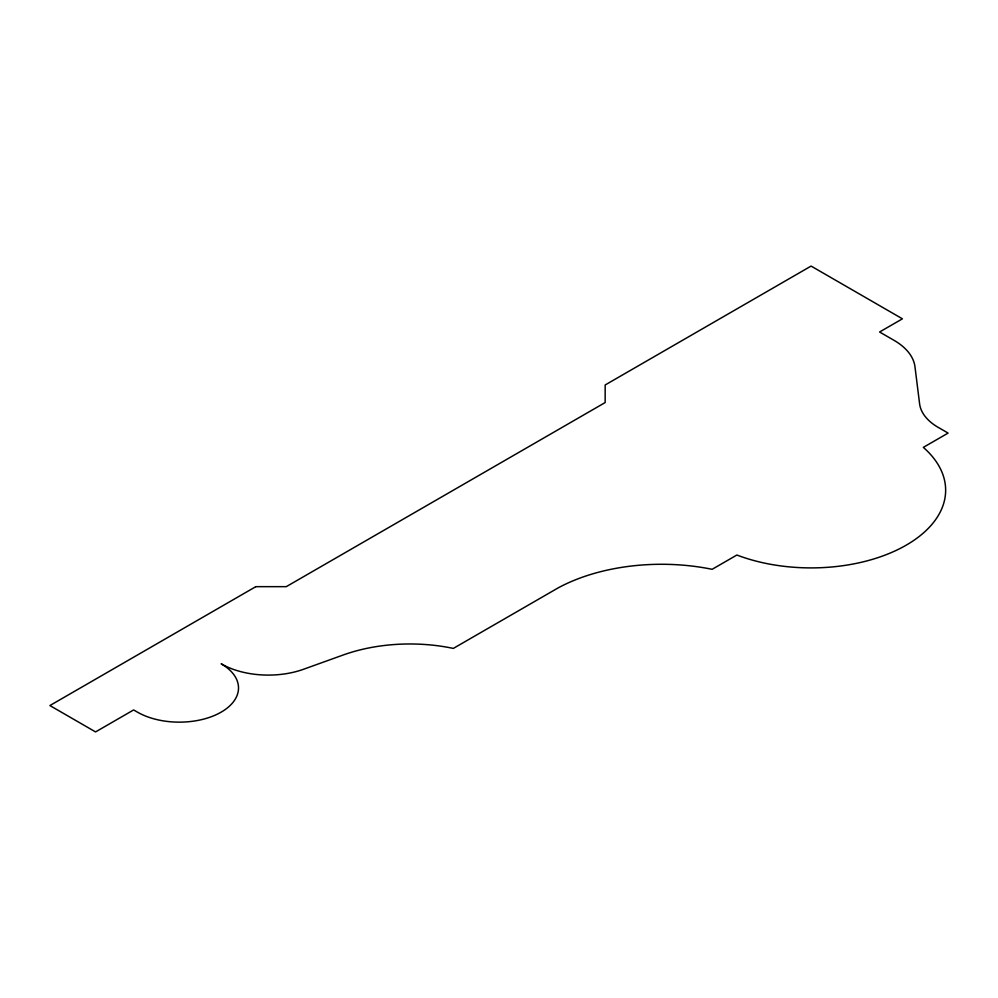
<?xml version="1.0" encoding="UTF-8"?>
<svg xmlns="http://www.w3.org/2000/svg" width="998" height="998" viewBox="0 0 998 998"><rect width="100%" height="100%" fill="white"/><g stroke="black" fill="none" stroke-linecap="round" stroke-linejoin="round"><path stroke-width="1.5" d="M255.825 586.662L49.9 705.549L95.571 731.921L133.632 709.94L137.437 712.135A59.206 34.181 0 0 0 221.169 712.135A59.206 34.181 0 0 0 221.169 663.795A66.567 38.435 0 0 0 303.542 669.271L343.112 655.025A126.247 72.891 0 0 1 453.329 648.413L558.319 587.797A151.197 87.3 0 0 1 712.135 569.309L736.886 555.025A134.555 77.682 0 0 0 906.234 545.145A134.555 77.682 0 0 0 923.337 447.378L948.1 433.082L939.804 428.292A64.571 37.275 0 0 1 919.595 403.791L914.979 366.802A72.168 41.666 0 0 0 893.659 340.118L879.587 331.997L902.429 318.824L811.087 266.079L605.162 384.979L605.162 402.556L286.276 586.662L255.825 586.662"/></g></svg>
